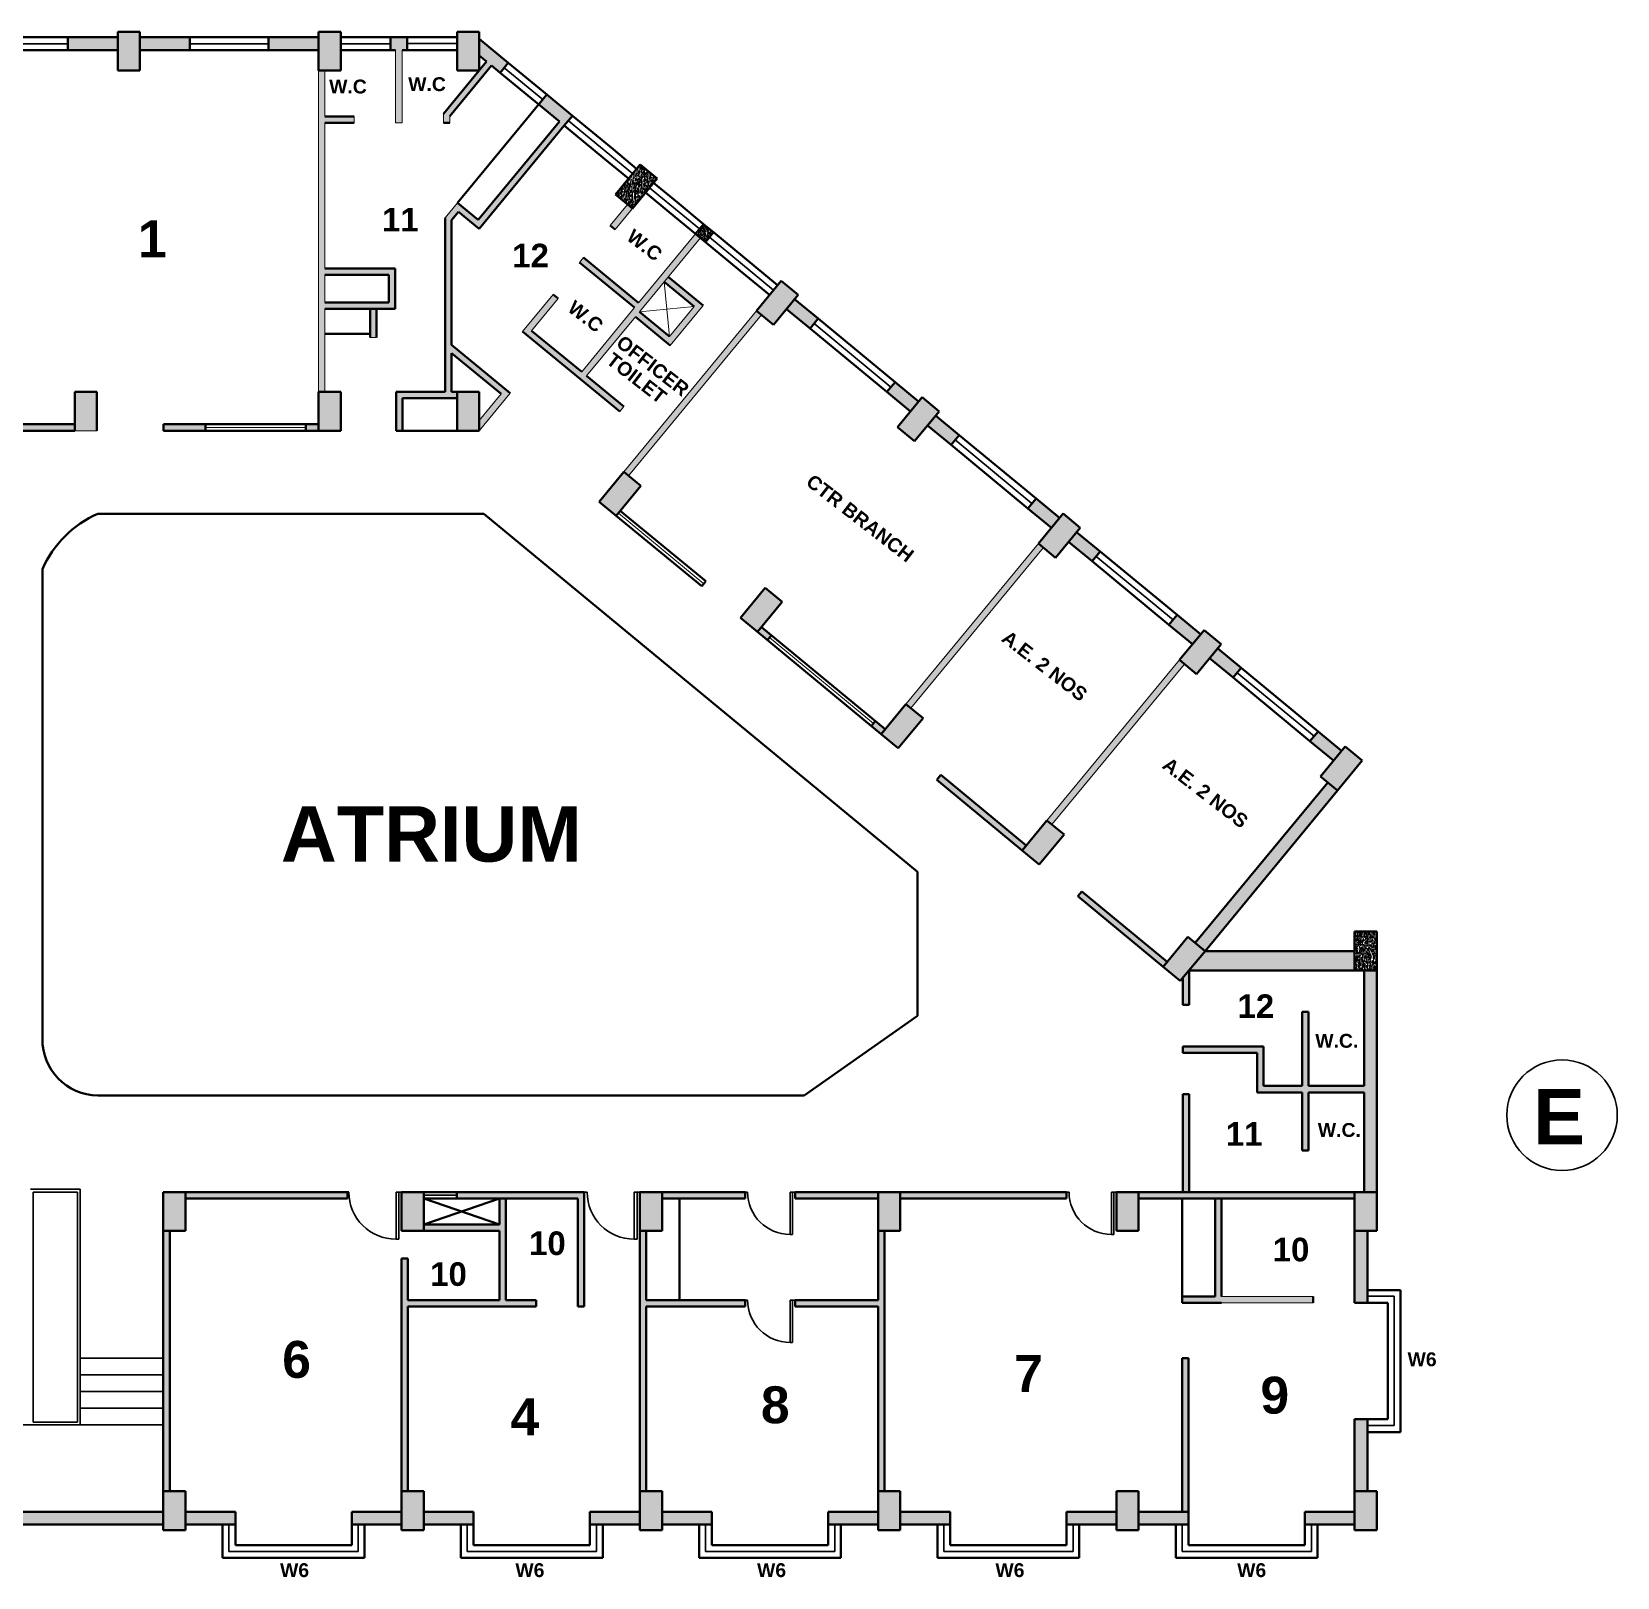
# Model space of a CAD drawing. Header units: inches. Extents: x 1352 to 5457, y 84 to 1168.
# Drawn here: x 2735.32 to 2763.93, y 274.47 to 302.36 of the extents above; entities that cross this region are included whole.
import ezdxf

# ---------------------------------------------------------------- set-up
doc = ezdxf.new("R2010")
doc.units = ezdxf.units.IN
doc.header["$MEASUREMENT"] = 0
doc.linetypes.add('DASHED2', pattern=[0.375, 0.25, -0.125])
for name, color, linetype, lineweight in [('col', 250, 'Continuous', 40), ('hatch', 250, 'DASHED2', 9), ('text', 250, 'Continuous', 30), ('wall', 7, 'Continuous', 40), ('win', 250, 'Continuous', 30)]:
    doc.layers.add(name, color=color, linetype=linetype, lineweight=lineweight)
doc.styles.get("Standard").update_dxf_attribs({"font": 'arialbd.ttf', "height": 1.5})
pattern_1 = [(50, (0, 0), (0.0717260183, -0.0062752135), [0.0075, -0.0825]), (355, (0, 0), (-0.0138751334, 0.0752192134), [0.006, -0.066]), (100.4514, (0.00598, -0.00052), (0.0578509382, 0.0689439542), [0.006374019, -0.0701142112]), (46.1842, (0, 0.02), (0.106724105, -0.0165519014), [0.01125, -0.12375]), (96.6356, (0.00889, 0.01862), (0.0934662706, 0.097411787), [0.009561029, -0.1051713]), (351.1842, (0, 0.02), (0.0934661945, 0.09741186), [0.009, -0.099]), (21, (0.01, 0.015), (0.0596907052, -0.0402618891), [0.0075, -0.0825]), (326, (0.01, 0.015), (0.0243315332, 0.0725150045), [0.006, -0.066]), (71.4514, (0.014974, 0.011645), (0.0840222629, 0.0322530497), [0.006374019, -0.0701142112]), (37.5, (0, 0), (0.00121598553, 0.03328938538), [0, -0.0652, 0, -0.067, 0, -0.06625]), (7.5, (0, 0), (0.02630695374, 0.0394411712), [0, -0.0382, 0, -0.0637, 0, -0.02525]), (327.5, (-0.0223, 0), (0.05338224362, -0.00225548717), [0, -0.025, 0, -0.078, 0, -0.1035]), (317.5, (-0.0323, 0), (0.0583186169, 0.0100104982), [0, -0.0325, 0, -0.0518, 0, -0.0735])]

# ---------------------------------------------------------------- blocks, each defined once
blk = doc.blocks.new('R')
at = {"layer": 'win'}
for p, q in [((13.196, 5.483), (13.246, 5.483)), ((14.096, 4.633), (14.096, 5.483)), ((14.196, 5.483), (14.096, 5.483)), ((14.146, 5.483), (14.146, 4.633)), ((14.096, 4.633), (14.146, 4.633)), ((14.146, 4.633), (14.096, 4.633))]:
    blk.add_line(p, q, dxfattribs=at)
blk.add_arc((14.096, 5.483), 0.85, 180, 270, dxfattribs=at)

msp = doc.modelspace()

# ---------------------------------------------------------------- hatches: boundary and pattern name
at = {"layer": 'wall', "linetype": 'ByBlock'}
h = msp.add_hatch(dxfattribs=at)
h.set_pattern_fill('AR-CONC', color=256, scale=0.01, style=0)
h.set_pattern_definition(pattern_1)
h.paths.add_polyline_path([(2724.992, 299.961), (2724.592, 299.961), (2724.592, 299.661), (2724.292, 299.661), (2724.292, 299.261), (2724.992, 299.261)])
h.paths.add_polyline_path([(2729.293, 299.961), (2728.893, 299.961), (2728.893, 299.261), (2729.293, 299.261)])
h.paths.add_polyline_path([(2733.292, 299.961), (2732.892, 299.961), (2732.892, 299.261), (2733.292, 299.261)])
h.paths.add_polyline_path([(2733.792, 302.361), (2733.392, 302.361), (2733.392, 301.661), (2733.792, 301.661)])
h.paths.add_polyline_path([(2733.792, 293.761), (2733.392, 293.761), (2733.392, 293.061), (2733.792, 293.061)])
h.paths.add_polyline_path([(2733.304, 293.461), (2732.604, 293.461), (2732.604, 293.061), (2733.304, 293.061)])
h.paths.add_polyline_path([(2724.992, 293.461), (2724.292, 293.461), (2724.292, 293.061), (2724.992, 293.061)])
h.paths.add_polyline_path([(2736.493, 295.861), (2736.093, 295.861), (2736.093, 295.161), (2736.493, 295.161)])
h.paths.add_polyline_path([(2737.27, 302.361), (2736.87, 302.361), (2736.87, 301.661), (2737.27, 301.661)])
h.paths.add_polyline_path([(2740.893, 302.36), (2740.493, 302.36), (2740.493, 301.66), (2740.893, 301.66)])
h.paths.add_polyline_path([(2743.393, 302.361), (2742.993, 302.361), (2742.993, 301.661), (2743.393, 301.661)])
h.paths.add_polyline_path([(2743.393, 295.861), (2742.993, 295.861), (2742.993, 295.161), (2743.393, 295.161)])
h.paths.add_polyline_path([(2740.893, 295.861), (2740.493, 295.861), (2740.493, 295.161), (2740.893, 295.161)])
h = msp.add_hatch(color=256, dxfattribs=at)
h.paths.add_polyline_path([(2759.592, 285.42), (2759.362, 285.42), (2759.362, 283.335), (2758.362, 283.335), (2758.362, 284.67), (2758.247, 284.67), (2758.247, 283.335), (2757.547, 283.335), (2757.547, 284.05), (2756.092, 284.05), (2756.092, 283.935), (2757.432, 283.935), (2757.432, 283.22), (2758.247, 283.22), (2758.247, 282.17), (2758.362, 282.17), (2758.362, 283.22), (2759.362, 283.22), (2759.362, 281.42), (2759.592, 281.42)])
h.paths.add_polyline_path([(2759.192, 285.77), (2756.492, 285.77), (2756.207, 285.425), (2756.207, 285.42), (2759.192, 285.42)])
h.paths.add_polyline_path([(2758.883, 288.668), (2758.706, 288.814), (2756.314, 285.917), (2756.492, 285.77)])
h.paths.add_polyline_path([(2756.207, 285.42), (2756.203, 285.42), (2756.092, 285.286), (2756.092, 284.8), (2756.207, 284.8)], flags=17)
h.paths.add_polyline_path([(2754.268, 286.847), (2754.195, 286.758), (2755.738, 285.485), (2755.811, 285.574)])
h.paths.add_polyline_path([(2756.119, 290.95), (2756.03, 291.023), (2753.638, 288.126), (2753.727, 288.053)])
h.paths.add_polyline_path([(2751.724, 288.948), (2751.65, 288.859), (2753.193, 287.586), (2753.266, 287.675)])
h.paths.add_polyline_path([(2758.533, 289.735), (2758.386, 289.558), (2758.81, 289.208), (2758.957, 289.385)])
h.paths.add_polyline_path([(2757.144, 290.881), (2756.72, 291.231), (2756.574, 291.054), (2756.998, 290.704)])
h.paths.add_polyline_path([(2753.574, 293.051), (2753.485, 293.124), (2751.093, 290.227), (2751.182, 290.153)])
h.paths.add_polyline_path([(2755.988, 291.836), (2755.841, 291.659), (2756.265, 291.308), (2756.412, 291.486)])
h.paths.add_polyline_path([(2754.175, 293.332), (2754.029, 293.155), (2754.453, 292.804), (2754.599, 292.982)])
h.paths.add_polyline_path([(2750.544, 289.922), (2750.47, 289.833), (2750.648, 289.687), (2750.721, 289.775)])
h.paths.add_polyline_path([(2748.489, 291.618), (2748.416, 291.529), (2748.593, 291.383), (2748.666, 291.472)])
h.paths.add_polyline_path([(2751.63, 295.433), (2751.484, 295.255), (2751.908, 294.905), (2752.054, 295.083)])
h.paths.add_polyline_path([(2753.443, 293.937), (2753.296, 293.759), (2753.72, 293.409), (2753.867, 293.587)])
h.paths.add_polyline_path([(2750.898, 296.037), (2750.751, 295.86), (2751.175, 295.51), (2751.322, 295.687)])
h.paths.add_polyline_path([(2749.085, 297.533), (2748.939, 297.356), (2749.363, 297.006), (2749.509, 297.183)])
h.paths.add_polyline_path([(2748.487, 297.249), (2748.398, 297.323), (2746.001, 294.419), (2746.09, 294.346)])
h.paths.add_polyline_path([(2747.385, 298.639), (2747.296, 298.712), (2746.27, 297.469), (2745.277, 298.285), (2745.204, 298.196), (2746.194, 297.382), (2745.242, 296.223), (2744.338, 296.966), (2744.816, 297.545), (2744.727, 297.618), (2744.176, 296.951), (2745.929, 295.51), (2746.002, 295.599), (2745.331, 296.15), (2746.213, 297.218), (2746.842, 296.701), (2747.434, 297.418), (2746.805, 297.936), (2746.731, 297.847), (2747.272, 297.403), (2746.827, 296.863), (2746.286, 297.307)])
h.paths.add_polyline_path([(2746.158, 299.171), (2746.07, 299.245), (2745.755, 298.863), (2745.844, 298.79)])
h.paths.add_polyline_path([(2745.075, 300.844), (2744.612, 301.226), (2744.466, 301.048), (2744.84, 300.739), (2743.376, 298.966), (2743.002, 299.274), (2742.778, 299.004), (2742.778, 295.861), (2741.893, 295.861), (2741.893, 295.161), (2742.008, 295.161), (2742.008, 295.746), (2742.993, 295.746), (2742.993, 295.861), (2742.893, 295.861), (2742.893, 296.561), (2743.791, 295.824), (2743.393, 295.342), (2743.393, 295.161), (2743.953, 295.839), (2742.893, 296.71), (2742.893, 298.963), (2743.017, 299.113), (2743.391, 298.804), (2744.929, 300.666)])
h.paths.add_polyline_path([(2743.393, 302.232), (2743.393, 301.934), (2743.527, 301.823), (2742.75, 300.882), (2742.75, 300.716), (2742.865, 300.716), (2742.865, 300.84), (2743.616, 301.75), (2743.772, 301.621), (2743.918, 301.799)])
h.paths.add_polyline_path([(2742, 302.03), (2742.093, 302.03), (2742.093, 302.261), (2741.793, 302.26), (2741.793, 302.03), (2741.885, 302.03), (2741.885, 300.716), (2742, 300.716)])
h.paths.add_polyline_path([(2741.135, 300.83), (2740.608, 300.83), (2740.608, 301.66), (2740.493, 301.66), (2740.493, 295.861), (2740.608, 295.861), (2740.608, 297.361), (2741.878, 297.361), (2741.878, 298.091), (2740.608, 298.091), (2740.608, 300.715), (2741.135, 300.715)])
h.paths.add_polyline_path([(2741.763, 297.976), (2741.763, 297.476), (2740.608, 297.476), (2740.608, 297.976)], flags=16)
h.paths.add_polyline_path([(2741.539, 297.361), (2741.424, 297.361), (2741.424, 296.841), (2741.539, 296.841)], flags=16)
h.paths.add_polyline_path([(2738.454, 295.276), (2737.693, 295.276), (2737.693, 295.161), (2738.454, 295.161)])
h.paths.add_polyline_path([(2740.493, 295.276), (2740.263, 295.276), (2740.263, 295.161), (2740.493, 295.161)])
h.paths.add_polyline_path([(2736.093, 295.276), (2733.792, 295.276), (2733.792, 299.261), (2733.677, 299.261), (2733.677, 294.661), (2733.792, 294.661), (2733.792, 295.161), (2736.093, 295.161)])
h.paths.add_polyline_path([(2733.792, 301.661), (2733.562, 301.661), (2733.562, 299.961), (2733.792, 299.961)])
h.paths.add_polyline_path([(2734.476, 302.261), (2733.792, 302.261), (2733.792, 302.031), (2734.476, 302.031)])
h.paths.add_polyline_path([(2736.87, 302.261), (2735.97, 302.261), (2735.97, 302.031), (2736.87, 302.031)])
h.paths.add_polyline_path([(2738.17, 302.261), (2737.27, 302.261), (2737.27, 302.031), (2738.17, 302.031)])
h.paths.add_polyline_path([(2740.493, 302.26), (2739.593, 302.26), (2739.593, 302.03), (2740.493, 302.03)])
h.paths.add_polyline_path([(2730.568, 299.491), (2729.293, 299.491), (2729.293, 299.261), (2730.568, 299.261)])
h.paths.add_polyline_path([(2732.892, 299.491), (2731.992, 299.491), (2731.992, 299.261), (2732.892, 299.261)])
h.paths.add_polyline_path([(2729.293, 299.261), (2729.178, 299.261), (2729.178, 293.176), (2725.892, 293.176), (2725.892, 293.061), (2732.604, 293.061), (2732.604, 293.176), (2729.293, 293.176)])
h.paths.add_polyline_path([(2728.893, 299.491), (2727.604, 299.491), (2727.604, 299.261), (2728.893, 299.261)])
h.paths.add_polyline_path([(2726.18, 299.491), (2724.992, 299.491), (2724.992, 299.261), (2726.18, 299.261)])
h = msp.add_hatch(dxfattribs=at)
h.set_pattern_fill('AR-CONC', color=256, scale=0.01, style=0)
h.set_pattern_definition(pattern_1)
h.paths.add_polyline_path([(2746.604, 299.711), (2746.296, 299.966), (2745.85, 299.426), (2746.158, 299.171)])
h = msp.add_hatch(dxfattribs=at)
h.set_pattern_fill('AR-CONC', color=256, scale=0.01, style=0)
h.set_pattern_definition(pattern_1)
h.paths.add_polyline_path([(2747.62, 298.743), (2747.443, 298.889), (2747.296, 298.712), (2747.474, 298.566)])
h = msp.add_hatch(dxfattribs=at)
h.set_pattern_fill('AR-CONC', color=256, scale=0.01, style=0)
h.set_pattern_definition(pattern_1)
h.paths.add_polyline_path([(2749.149, 297.611), (2748.841, 297.865), (2748.395, 297.325), (2748.703, 297.071)])
h.paths.add_polyline_path([(2751.694, 295.51), (2751.385, 295.764), (2750.94, 295.225), (2751.248, 294.97)])
h.paths.add_polyline_path([(2746.31, 294.165), (2746.001, 294.419), (2745.557, 293.878), (2745.866, 293.624)])
h.paths.add_polyline_path([(2748.86, 292.07), (2748.551, 292.324), (2748.107, 291.783), (2748.416, 291.529)])
h.paths.add_polyline_path([(2751.402, 289.972), (2751.093, 290.227), (2750.648, 289.687), (2750.956, 289.432)])
h.paths.add_polyline_path([(2754.239, 293.409), (2753.93, 293.664), (2753.485, 293.124), (2753.793, 292.869)])
h.paths.add_polyline_path([(2756.784, 291.308), (2756.475, 291.563), (2756.03, 291.023), (2756.338, 290.768)])
h.paths.add_polyline_path([(2759.329, 289.208), (2759.02, 289.462), (2758.575, 288.922), (2758.883, 288.668)])
h.paths.add_polyline_path([(2756.492, 285.77), (2756.183, 286.025), (2755.738, 285.485), (2756.046, 285.231)])
h.paths.add_polyline_path([(2753.947, 287.871), (2753.638, 288.126), (2753.193, 287.586), (2753.501, 287.331)])
h = msp.add_hatch(dxfattribs=at)
h.set_pattern_fill('AR-CONC', color=256, scale=0.01, style=0)
h.set_pattern_definition(pattern_1)
h.paths.add_polyline_path([(2759.592, 286.12), (2759.192, 286.12), (2759.192, 285.42), (2759.592, 285.42)])
for points in [[(2756.207, 283.185), (2756.092, 283.185), (2756.092, 281.42), (2756.207, 281.42)], [(2741.015, 281.42), (2740.99, 281.42), (2738.092, 281.42), (2738.092, 281.305), (2741.015, 281.305)], [(2742.107, 279.355), (2744.422, 279.355), (2744.422, 279.47), (2743.872, 279.47), (2743.872, 281.305), (2743.757, 281.305), (2743.757, 280.835), (2742.392, 280.835), (2742.392, 280.72), (2743.757, 280.72), (2743.757, 279.47), (2742.107, 279.47), (2742.107, 280.22), (2741.992, 280.22), (2741.992, 276.02), (2742.107, 276.02)], [(2745.287, 281.42), (2742.992, 281.42), (2742.992, 281.305), (2745.172, 281.305), (2745.172, 279.355), (2745.287, 279.355)], [(2748.192, 281.42), (2746.692, 281.42), (2746.692, 281.305), (2748.192, 281.305)], [(2750.592, 281.42), (2749.092, 281.42), (2749.092, 281.305), (2750.592, 281.305)], [(2753.992, 281.42), (2750.992, 281.42), (2750.992, 281.305), (2753.992, 281.305)], [(2759.192, 281.42), (2755.292, 281.42), (2755.292, 281.305), (2759.192, 281.305)], [(2756.792, 281.305), (2756.677, 281.305), (2756.677, 279.535), (2756.077, 279.535), (2756.077, 279.42), (2756.792, 279.42), (2758.442, 279.42), (2758.442, 279.535), (2756.792, 279.535)], [(2737.807, 280.72), (2737.692, 280.72), (2737.692, 276.02), (2737.807, 276.02)], [(2746.407, 280.72), (2746.292, 280.72), (2746.292, 276.02), (2746.407, 276.02), (2746.407, 279.355), (2748.192, 279.355), (2748.192, 279.47), (2746.407, 279.47)], [(2750.707, 280.72), (2750.592, 280.72), (2750.592, 279.47), (2749.092, 279.47), (2749.092, 279.355), (2750.592, 279.355), (2750.592, 276.02), (2750.707, 276.02)], [(2759.422, 280.72), (2759.192, 280.72), (2759.192, 279.42), (2759.422, 279.42)], [(2756.192, 278.42), (2756.077, 278.42), (2756.077, 275.65), (2756.192, 275.65)], [(2759.422, 277.32), (2759.192, 277.32), (2759.192, 276.02), (2759.422, 276.02)], [(2737.692, 275.65), (2733.792, 275.65), (2733.792, 275.42), (2737.692, 275.42)], [(2738.992, 275.65), (2738.092, 275.65), (2738.092, 275.42), (2738.992, 275.42)], [(2741.992, 275.65), (2741.092, 275.65), (2741.092, 275.42), (2741.992, 275.42)], [(2743.292, 275.65), (2742.392, 275.65), (2742.392, 275.42), (2743.292, 275.42)], [(2746.292, 275.65), (2745.392, 275.65), (2745.392, 275.42), (2746.292, 275.42)], [(2747.592, 275.65), (2746.692, 275.65), (2746.692, 275.42), (2747.592, 275.42)], [(2750.592, 275.65), (2749.692, 275.65), (2749.692, 275.42), (2750.592, 275.42)], [(2751.892, 275.65), (2750.992, 275.65), (2750.992, 275.42), (2751.892, 275.42)], [(2754.892, 275.65), (2753.992, 275.65), (2753.992, 275.42), (2754.892, 275.42)], [(2756.192, 275.65), (2755.292, 275.65), (2755.292, 275.42), (2756.192, 275.42)], [(2759.192, 275.65), (2758.292, 275.65), (2758.292, 275.42), (2759.192, 275.42)]]:
    msp.add_hatch(color=256, dxfattribs=at).paths.add_polyline_path(points)
h = msp.add_hatch(dxfattribs=at)
h.set_pattern_fill('AR-CONC', color=256, scale=0.01, style=0)
h.set_pattern_definition(pattern_1)
h.paths.add_polyline_path([(2738.092, 281.42), (2737.692, 281.42), (2737.692, 280.72), (2738.092, 280.72)])
h.paths.add_polyline_path([(2738.092, 276.02), (2737.692, 276.02), (2737.692, 275.32), (2738.092, 275.32)])
h.paths.add_polyline_path([(2742.392, 276.02), (2741.992, 276.02), (2741.992, 275.32), (2742.392, 275.32)])
h.paths.add_polyline_path([(2742.392, 281.42), (2741.992, 281.42), (2741.992, 280.72), (2742.392, 280.72)])
h.paths.add_polyline_path([(2746.692, 281.42), (2746.292, 281.42), (2746.292, 280.72), (2746.692, 280.72)])
h.paths.add_polyline_path([(2746.692, 276.02), (2746.292, 276.02), (2746.292, 275.32), (2746.692, 275.32)])
h.paths.add_polyline_path([(2750.992, 276.02), (2750.592, 276.02), (2750.592, 275.32), (2750.992, 275.32)])
h.paths.add_polyline_path([(2750.992, 281.42), (2750.592, 281.42), (2750.592, 280.72), (2750.992, 280.72)])
h.paths.add_polyline_path([(2755.292, 281.42), (2754.892, 281.42), (2754.892, 280.72), (2755.292, 280.72)])
h.paths.add_polyline_path([(2755.292, 276.02), (2754.892, 276.02), (2754.892, 275.32), (2755.292, 275.32)])
h = msp.add_hatch(dxfattribs=at)
h.set_pattern_fill('AR-CONC', color=256, scale=0.01, style=0)
h.set_pattern_definition(pattern_1)
h.paths.add_polyline_path([(2759.592, 276.02), (2759.192, 276.02), (2759.192, 275.32), (2759.592, 275.32)])
h.paths.add_polyline_path([(2759.592, 281.42), (2759.192, 281.42), (2759.192, 280.72), (2759.592, 280.72)])

# ---------------------------------------------------------------- linework, layer by layer
at = {"layer": 'col'}
for p, q in [((2736.87, 302.361), (2737.27, 302.361)), ((2736.87, 301.661), (2736.87, 302.361)), ((2737.27, 302.361), (2737.27, 301.661)), ((2740.493, 302.36), (2740.893, 302.36)), ((2740.493, 301.66), (2740.493, 302.36)), ((2740.893, 302.36), (2740.893, 301.66)), ((2742.993, 302.361), (2743.393, 302.361)), ((2742.993, 301.661), (2742.993, 302.361)), ((2743.393, 302.361), (2743.393, 301.661)), ((2736.87, 301.661), (2737.27, 301.661)), ((2736.87, 301.661), (2737.27, 301.661)), ((2740.493, 301.66), (2740.893, 301.66)), ((2742.75, 300.882), (2743.527, 301.823)), ((2742.865, 300.84), (2743.616, 301.75)), ((2742.993, 301.661), (2743.393, 301.661)), ((2743.772, 301.621), (2743.918, 301.799)), ((2743.002, 299.274), (2744.612, 301.226)), ((2744.929, 300.666), (2745.075, 300.844)), ((2743.376, 298.966), (2744.84, 300.739)), ((2743.391, 298.804), (2744.929, 300.666)), ((2745.85, 299.426), (2746.296, 299.966)), ((2746.296, 299.966), (2746.604, 299.711)), ((2746.604, 299.711), (2746.158, 299.171)), ((2745.85, 299.426), (2746.158, 299.171)), ((2742.893, 298.963), (2743.017, 299.113)), ((2742.778, 295.861), (2742.778, 299.004)), ((2742.893, 296.71), (2742.893, 298.963)), ((2740.608, 298.091), (2741.878, 298.091)), ((2740.608, 297.976), (2741.763, 297.976)), ((2741.763, 297.476), (2741.763, 297.976)), ((2741.878, 297.361), (2741.878, 298.091)), ((2748.395, 297.325), (2748.841, 297.865)), ((2749.149, 297.611), (2748.703, 297.071)), ((2748.841, 297.865), (2749.149, 297.611)), ((2740.608, 297.476), (2741.763, 297.476)), ((2740.608, 297.361), (2741.878, 297.361)), ((2741.424, 296.841), (2741.424, 297.361)), ((2741.539, 296.841), (2741.539, 297.361)), ((2748.395, 297.325), (2748.703, 297.071)), ((2740.608, 296.911), (2741.424, 296.911)), ((2742.893, 295.861), (2742.893, 296.561)), ((2736.093, 295.861), (2736.493, 295.861)), ((2736.093, 295.161), (2736.093, 295.861)), ((2736.493, 295.861), (2736.493, 295.161)), ((2740.493, 295.861), (2740.893, 295.861)), ((2740.493, 295.161), (2740.493, 295.861)), ((2740.893, 295.861), (2740.893, 295.161)), ((2741.893, 295.861), (2742.778, 295.861)), ((2741.893, 295.861), (2741.893, 295.161)), ((2742.008, 295.746), (2742.993, 295.746)), ((2742.008, 295.746), (2742.008, 295.161)), ((2742.893, 295.861), (2743.393, 295.861)), ((2742.993, 295.161), (2742.993, 295.861)), ((2743.393, 295.861), (2743.393, 295.161)), ((2750.94, 295.225), (2751.385, 295.764)), ((2751.385, 295.764), (2751.694, 295.51)), ((2751.694, 295.51), (2751.248, 294.97)), ((2733.792, 295.276), (2736.093, 295.276)), ((2733.792, 295.161), (2736.093, 295.161)), ((2737.693, 295.276), (2737.693, 295.161)), ((2738.454, 295.276), (2738.454, 295.161)), ((2740.263, 295.161), (2740.263, 295.276)), ((2740.493, 295.161), (2740.893, 295.161)), ((2742.993, 295.161), (2743.393, 295.161)), ((2750.94, 295.225), (2751.248, 294.97)), ((2746.001, 294.419), (2745.557, 293.878)), ((2745.866, 293.624), (2746.31, 294.165)), ((2746.001, 294.419), (2746.31, 294.165)), ((2745.557, 293.878), (2745.866, 293.624)), ((2753.485, 293.124), (2753.93, 293.664)), ((2753.93, 293.664), (2754.239, 293.409)), ((2754.239, 293.409), (2753.793, 292.869)), ((2753.485, 293.124), (2753.793, 292.869)), ((2747.484, 292.444), (2747.411, 292.355)), ((2748.551, 292.324), (2748.107, 291.783)), ((2748.551, 292.324), (2748.86, 292.07)), ((2748.416, 291.529), (2748.86, 292.07)), ((2748.107, 291.783), (2748.416, 291.529)), ((2748.593, 291.383), (2748.666, 291.472)), ((2756.03, 291.023), (2756.475, 291.563)), ((2756.784, 291.308), (2756.338, 290.768)), ((2756.475, 291.563), (2756.784, 291.308)), ((2756.03, 291.023), (2756.338, 290.768)), ((2750.648, 289.687), (2751.093, 290.227)), ((2751.093, 290.227), (2751.402, 289.972)), ((2750.47, 289.833), (2750.544, 289.922)), ((2751.402, 289.972), (2750.956, 289.432)), ((2750.648, 289.687), (2750.956, 289.432)), ((2750.648, 289.687), (2750.956, 289.432)), ((2758.575, 288.922), (2759.02, 289.462)), ((2759.02, 289.462), (2759.329, 289.208)), ((2759.329, 289.208), (2758.883, 288.668)), ((2751.724, 288.948), (2751.65, 288.859)), ((2758.575, 288.922), (2758.883, 288.668)), ((2753.193, 287.586), (2753.638, 288.126)), ((2753.947, 287.871), (2753.501, 287.331)), ((2753.638, 288.126), (2753.947, 287.871)), ((2753.193, 287.586), (2753.501, 287.331)), ((2753.193, 287.586), (2753.501, 287.331)), ((2754.268, 286.847), (2754.195, 286.758)), ((2755.738, 285.485), (2756.183, 286.025)), ((2756.183, 286.025), (2756.492, 285.77)), ((2759.192, 286.12), (2759.592, 286.12)), ((2759.192, 285.42), (2759.192, 286.12)), ((2759.592, 286.12), (2759.592, 285.42)), ((2756.046, 285.231), (2756.492, 285.77)), ((2755.738, 285.485), (2756.046, 285.231)), ((2755.738, 285.485), (2756.046, 285.231)), ((2759.192, 285.42), (2759.592, 285.42)), ((2737.692, 281.42), (2738.092, 281.42)), ((2737.692, 280.72), (2737.692, 281.42)), ((2738.092, 281.42), (2738.092, 280.72)), ((2741.992, 281.42), (2742.392, 281.42)), ((2741.992, 280.72), (2741.992, 281.42)), ((2742.392, 281.42), (2742.392, 280.72)), ((2746.292, 281.42), (2746.692, 281.42)), ((2746.292, 280.72), (2746.292, 281.42)), ((2746.692, 281.42), (2746.692, 280.72)), ((2750.592, 281.42), (2750.992, 281.42)), ((2750.592, 280.72), (2750.592, 281.42)), ((2750.992, 281.42), (2750.992, 280.72)), ((2753.992, 281.305), (2753.992, 281.42)), ((2754.892, 281.42), (2755.292, 281.42)), ((2754.892, 280.72), (2754.892, 281.42)), ((2755.292, 281.42), (2755.292, 280.72)), ((2759.192, 281.42), (2759.592, 281.42)), ((2759.192, 280.72), (2759.192, 281.42)), ((2759.592, 281.42), (2759.592, 280.72)), ((2737.692, 280.72), (2738.092, 280.72)), ((2741.992, 280.72), (2742.392, 280.72)), ((2746.292, 280.72), (2746.692, 280.72)), ((2750.592, 280.72), (2750.992, 280.72)), ((2754.892, 280.72), (2755.292, 280.72)), ((2759.192, 280.72), (2759.592, 280.72)), ((2737.692, 276.02), (2738.092, 276.02)), ((2737.692, 275.32), (2737.692, 276.02)), ((2738.092, 276.02), (2738.092, 275.32)), ((2741.992, 276.02), (2742.392, 276.02)), ((2741.992, 275.32), (2741.992, 276.02)), ((2742.392, 276.02), (2742.392, 275.32)), ((2746.292, 276.02), (2746.692, 276.02)), ((2746.292, 275.32), (2746.292, 276.02)), ((2746.692, 276.02), (2746.692, 275.32)), ((2750.592, 276.02), (2750.992, 276.02)), ((2750.592, 275.32), (2750.592, 276.02)), ((2750.992, 276.02), (2750.992, 275.32)), ((2754.892, 276.02), (2755.292, 276.02)), ((2754.892, 275.32), (2754.892, 276.02)), ((2755.292, 276.02), (2755.292, 275.32)), ((2759.192, 276.02), (2759.592, 276.02)), ((2759.192, 275.32), (2759.192, 276.02)), ((2759.592, 276.02), (2759.592, 275.32)), ((2737.692, 275.32), (2738.092, 275.32)), ((2741.992, 275.32), (2742.392, 275.32)), ((2746.292, 275.32), (2746.692, 275.32)), ((2750.592, 275.32), (2750.992, 275.32)), ((2754.892, 275.32), (2755.292, 275.32)), ((2759.192, 275.32), (2759.592, 275.32))]:
    msp.add_line(p, q, dxfattribs=at)
at = {"layer": 'hatch', "linetype": 'ByBlock'}
for p, q in [((2741.885, 302.03), (2741.885, 300.716)), ((2742, 302.03), (2742, 300.716)), ((2740.493, 301.66), (2740.493, 295.861)), ((2740.608, 301.66), (2740.608, 300.83)), ((2741.135, 300.83), (2741.135, 300.715)), ((2742.75, 300.882), (2742.75, 300.716)), ((2742.865, 300.84), (2742.865, 300.716)), ((2740.608, 300.715), (2740.608, 298.091)), ((2741.885, 300.716), (2742, 300.716)), ((2742.778, 299.004), (2743.002, 299.274)), ((2745.755, 298.863), (2746.07, 299.245)), ((2745.844, 298.79), (2746.158, 299.171)), ((2746.27, 297.469), (2747.296, 298.712)), ((2746.286, 297.307), (2747.385, 298.639)), ((2745.204, 298.196), (2745.277, 298.285)), ((2740.608, 297.976), (2740.608, 297.476)), ((2744.176, 296.951), (2744.727, 297.618)), ((2746.827, 296.863), (2746.731, 297.847)), ((2740.608, 297.361), (2740.608, 295.861)), ((2744.338, 296.966), (2744.816, 297.545)), ((2745.242, 296.223), (2746.194, 297.382)), ((2746.001, 294.419), (2748.398, 297.323)), ((2746.286, 297.307), (2747.272, 297.403)), ((2746.827, 296.863), (2747.272, 297.403)), ((2746.842, 296.701), (2747.434, 297.418)), ((2745.331, 296.15), (2746.213, 297.218)), ((2746.09, 294.346), (2748.487, 297.249)), ((2741.424, 296.841), (2741.539, 296.841)), ((2743.393, 295.161), (2743.953, 295.839)), ((2743.393, 295.342), (2743.791, 295.824)), ((2745.929, 295.51), (2746.002, 295.599)), ((2736.093, 295.161), (2736.493, 295.161)), ((2738.454, 295.219), (2740.263, 295.219)), ((2747.448, 292.399), (2745.905, 293.672)), ((2751.093, 290.227), (2753.485, 293.124)), ((2751.182, 290.153), (2753.574, 293.051)), ((2748.63, 291.427), (2750.507, 289.878)), ((2753.638, 288.126), (2756.03, 291.023)), ((2753.727, 288.053), (2756.119, 290.95)), ((2756.792, 279.535), (2758.442, 279.535)), ((2756.792, 279.42), (2758.442, 279.42))]:
    msp.add_line(p, q, dxfattribs=at)
at = {"layer": 'text'}
msp.add_circle((2762.935, 282.807), 0.997, dxfattribs=at)
at = {"layer": 'wall', "linetype": 'Continuous'}
for p, q in [((2734.476, 302.261), (2735.97, 302.261)), ((2735.97, 302.031), (2735.97, 302.261)), ((2736.87, 302.261), (2735.97, 302.261)), ((2738.17, 302.261), (2737.27, 302.261)), ((2738.17, 302.261), (2738.17, 302.031)), ((2738.17, 302.261), (2739.593, 302.261)), ((2739.593, 302.03), (2739.593, 302.26)), ((2740.493, 302.26), (2739.593, 302.26)), ((2740.893, 302.26), (2741.793, 302.26)), ((2741.793, 302.26), (2742.093, 302.261)), ((2741.793, 302.26), (2741.793, 302.03)), ((2742.093, 302.031), (2742.093, 302.261)), ((2742.093, 302.261), (2742.993, 302.261)), ((2743.393, 302.232), (2743.918, 301.799)), ((2734.476, 302.031), (2735.97, 302.031)), ((2736.87, 302.031), (2735.97, 302.031)), ((2738.17, 302.031), (2737.27, 302.031)), ((2738.17, 302.031), (2739.593, 302.03)), ((2740.493, 302.03), (2739.593, 302.03)), ((2740.894, 302.03), (2741.793, 302.03)), ((2741.793, 302.03), (2741.885, 302.03)), ((2742, 302.03), (2742.093, 302.03)), ((2742.093, 302.031), (2742.994, 302.031)), ((2743.393, 301.934), (2743.527, 301.823)), ((2743.616, 301.75), (2743.772, 301.621)), ((2743.772, 301.621), (2744.466, 301.048)), ((2743.918, 301.799), (2744.612, 301.226)), ((2744.84, 300.739), (2744.466, 301.048)), ((2745.075, 300.844), (2744.612, 301.226)), ((2740.608, 300.83), (2741.135, 300.83)), ((2745.075, 300.844), (2745.808, 300.239)), ((2740.608, 300.715), (2741.135, 300.715)), ((2742.75, 300.716), (2742.865, 300.716)), ((2744.929, 300.666), (2745.661, 300.062)), ((2746.232, 299.889), (2745.808, 300.239)), ((2745.661, 300.062), (2746.085, 299.711)), ((2746.965, 299.284), (2746.54, 299.634)), ((2746.818, 299.107), (2746.394, 299.457)), ((2743.376, 298.966), (2743.002, 299.274)), ((2743.391, 298.804), (2743.017, 299.113)), ((2746.818, 299.107), (2747.296, 298.712)), ((2746.965, 299.284), (2747.443, 298.889)), ((2745.844, 298.79), (2745.754, 298.864)), ((2747.296, 298.712), (2747.443, 298.889)), ((2747.443, 298.889), (2747.62, 298.743)), ((2747.474, 298.566), (2747.62, 298.743)), ((2747.62, 298.743), (2748.353, 298.138)), ((2747.296, 298.712), (2747.474, 298.566)), ((2747.474, 298.566), (2748.206, 297.961)), ((2746.194, 297.382), (2745.204, 298.196)), ((2746.27, 297.469), (2745.277, 298.285)), ((2747.434, 297.418), (2746.803, 297.937)), ((2748.206, 297.961), (2748.63, 297.611)), ((2748.777, 297.788), (2748.353, 298.138)), ((2744.816, 297.545), (2744.727, 297.618)), ((2747.272, 297.403), (2746.73, 297.848)), ((2749.363, 297.006), (2748.939, 297.356)), ((2749.509, 297.183), (2749.085, 297.533)), ((2746.121, 297.293), (2746.121, 297.294)), ((2746.842, 296.701), (2746.213, 297.218)), ((2746.827, 296.863), (2746.286, 297.307)), ((2749.363, 297.006), (2749.509, 297.183)), ((2749.509, 297.183), (2750.898, 296.037)), ((2745.929, 295.51), (2744.176, 296.951)), ((2745.242, 296.223), (2744.338, 296.966)), ((2749.363, 297.006), (2750.751, 295.86)), ((2743.953, 295.839), (2742.893, 296.71)), ((2743.791, 295.824), (2742.893, 296.561)), ((2746.002, 295.599), (2745.331, 296.15)), ((2750.751, 295.86), (2750.898, 296.037)), ((2751.322, 295.687), (2750.898, 296.037)), ((2750.751, 295.86), (2751.175, 295.51)), ((2752.054, 295.083), (2751.63, 295.433)), ((2740.493, 295.276), (2737.693, 295.276)), ((2740.493, 295.161), (2737.693, 295.161)), ((2743.393, 295.161), (2741.893, 295.161)), ((2751.908, 294.905), (2751.484, 295.255)), ((2751.908, 294.905), (2752.054, 295.083)), ((2752.054, 295.083), (2753.443, 293.937)), ((2751.908, 294.905), (2753.296, 293.759)), ((2753.296, 293.759), (2753.443, 293.937)), ((2753.867, 293.587), (2753.443, 293.937)), ((2743.476, 293.661), (2736.509, 293.661)), ((2743.476, 293.661), (2751.301, 287.202)), ((2747.411, 292.355), (2745.866, 293.624)), ((2747.484, 292.444), (2745.939, 293.713)), ((2753.296, 293.759), (2753.72, 293.409)), ((2754.599, 292.982), (2754.175, 293.332)), ((2754.453, 292.804), (2754.029, 293.155)), ((2754.453, 292.804), (2754.599, 292.982)), ((2754.453, 292.804), (2755.841, 291.659)), ((2754.599, 292.982), (2755.988, 291.836)), ((2735.509, 292.661), (2735.509, 284.161)), ((2748.489, 291.618), (2750.721, 289.775)), ((2755.841, 291.659), (2755.988, 291.836)), ((2755.841, 291.659), (2756.265, 291.308)), ((2756.412, 291.486), (2755.988, 291.836)), ((2748.416, 291.529), (2750.648, 289.687)), ((2756.998, 290.704), (2756.574, 291.054)), ((2757.144, 290.881), (2756.72, 291.231)), ((2756.998, 290.704), (2757.144, 290.881)), ((2757.144, 290.881), (2758.533, 289.735)), ((2756.998, 290.704), (2758.386, 289.558)), ((2758.386, 289.558), (2758.533, 289.735)), ((2758.957, 289.385), (2758.533, 289.735)), ((2758.386, 289.558), (2758.81, 289.208)), ((2751.65, 288.859), (2753.193, 287.586)), ((2751.724, 288.948), (2753.266, 287.675)), ((2758.706, 288.814), (2756.314, 285.917)), ((2758.883, 288.668), (2756.492, 285.77)), ((2751.301, 287.202), (2751.301, 284.602)), ((2754.195, 286.758), (2755.738, 285.485)), ((2754.268, 286.847), (2755.811, 285.574)), ((2759.192, 285.77), (2756.492, 285.77)), ((2759.192, 285.42), (2756.203, 285.42)), ((2756.207, 284.8), (2756.207, 285.425)), ((2759.362, 283.335), (2759.362, 285.42)), ((2759.592, 281.42), (2759.592, 285.42)), ((2756.092, 284.8), (2756.092, 285.286)), ((2756.092, 284.8), (2756.207, 284.8)), ((2749.258, 283.161), (2751.301, 284.602)), ((2758.247, 283.335), (2758.247, 284.67)), ((2758.362, 284.67), (2758.247, 284.67)), ((2758.362, 283.335), (2758.362, 284.67)), ((2756.092, 284.05), (2757.547, 284.05)), ((2756.092, 283.935), (2756.092, 284.05)), ((2756.092, 283.935), (2757.432, 283.935)), ((2757.432, 283.22), (2757.432, 283.935)), ((2757.547, 283.335), (2757.547, 284.05)), ((2757.547, 283.335), (2758.247, 283.335)), ((2758.362, 283.335), (2759.362, 283.335)), ((2749.258, 283.161), (2736.509, 283.161)), ((2756.092, 283.185), (2756.207, 283.185)), ((2756.092, 281.42), (2756.092, 283.185)), ((2756.207, 281.42), (2756.207, 283.185)), ((2757.432, 283.22), (2758.247, 283.22)), ((2758.247, 282.17), (2758.247, 283.22)), ((2758.362, 283.22), (2759.362, 283.22)), ((2758.362, 282.17), (2758.362, 283.22)), ((2759.362, 281.42), (2759.362, 283.22)), ((2758.247, 282.17), (2758.362, 282.17)), ((2738.092, 281.42), (2741.04, 281.42)), ((2738.092, 281.305), (2741.015, 281.305)), ((2742.392, 280.835), (2743.757, 281.305)), ((2743.757, 280.835), (2742.392, 281.305)), ((2742.992, 281.42), (2742.992, 281.305)), ((2742.992, 281.42), (2745.287, 281.42)), ((2742.992, 281.305), (2745.172, 281.305)), ((2743.757, 280.835), (2743.757, 281.305)), ((2743.872, 279.47), (2743.872, 281.305)), ((2745.172, 279.355), (2745.172, 281.305)), ((2745.287, 279.355), (2745.287, 281.42)), ((2746.692, 281.42), (2748.192, 281.42)), ((2746.692, 281.305), (2748.192, 281.305)), ((2747.007, 281.305), (2747.007, 279.47)), ((2748.192, 281.42), (2748.192, 281.305)), ((2749.092, 281.42), (2750.592, 281.42)), ((2749.092, 281.42), (2749.092, 281.305)), ((2749.092, 281.305), (2750.592, 281.305)), ((2750.992, 281.42), (2753.992, 281.42)), ((2750.992, 281.305), (2753.992, 281.305)), ((2755.292, 281.42), (2759.192, 281.42)), ((2755.292, 281.305), (2759.192, 281.305)), ((2756.077, 279.42), (2756.077, 281.305)), ((2756.677, 279.535), (2756.677, 281.305)), ((2756.792, 279.535), (2756.792, 281.305)), ((2737.692, 280.72), (2737.692, 276.02)), ((2737.807, 280.72), (2737.807, 276.02)), ((2742.392, 280.835), (2743.757, 280.835)), ((2742.392, 280.72), (2743.757, 280.72)), ((2743.757, 279.47), (2743.757, 280.72)), ((2746.292, 280.72), (2746.292, 276.02)), ((2746.407, 280.72), (2746.407, 279.47)), ((2750.592, 279.47), (2750.592, 280.72)), ((2750.707, 276.02), (2750.707, 280.72)), ((2759.192, 279.42), (2759.192, 280.72)), ((2759.422, 279.42), (2759.422, 280.72)), ((2741.992, 276.02), (2741.992, 280.22)), ((2741.992, 280.22), (2742.107, 280.22)), ((2742.107, 279.47), (2742.107, 280.22)), ((2742.107, 279.47), (2743.757, 279.47)), ((2742.107, 276.02), (2742.107, 279.355)), ((2742.107, 279.355), (2744.422, 279.355)), ((2743.872, 279.47), (2744.422, 279.47)), ((2744.422, 279.355), (2744.422, 279.47)), ((2745.172, 279.355), (2745.287, 279.355)), ((2745.172, 279.355), (2745.287, 279.355)), ((2746.407, 279.47), (2748.192, 279.47)), ((2746.407, 279.355), (2748.192, 279.355)), ((2746.407, 279.355), (2746.407, 276.02)), ((2748.192, 279.47), (2748.192, 279.355)), ((2749.092, 279.47), (2750.592, 279.47)), ((2749.092, 279.47), (2749.092, 279.355)), ((2749.092, 279.355), (2750.592, 279.355)), ((2750.592, 276.02), (2750.592, 279.355)), ((2756.077, 279.535), (2756.677, 279.535)), ((2756.077, 279.42), (2756.792, 279.42)), ((2758.442, 279.42), (2758.442, 279.535)), ((2756.077, 278.42), (2756.192, 278.42)), ((2756.077, 275.65), (2756.077, 278.42)), ((2756.192, 275.65), (2756.192, 278.42)), ((2759.192, 276.02), (2759.192, 277.32)), ((2759.422, 276.02), (2759.422, 277.32)), ((2733.792, 275.65), (2737.692, 275.65)), ((2738.092, 275.65), (2738.992, 275.65)), ((2741.092, 275.65), (2741.992, 275.65)), ((2742.392, 275.65), (2743.292, 275.65)), ((2745.392, 275.65), (2746.292, 275.65)), ((2746.692, 275.65), (2747.592, 275.65)), ((2749.692, 275.65), (2750.592, 275.65)), ((2750.992, 275.65), (2751.892, 275.65)), ((2753.992, 275.65), (2754.892, 275.65)), ((2755.292, 275.65), (2756.192, 275.65)), ((2758.292, 275.65), (2759.192, 275.65)), ((2733.792, 275.42), (2737.692, 275.42)), ((2738.092, 275.42), (2738.992, 275.42)), ((2741.092, 275.42), (2741.992, 275.42)), ((2742.392, 275.42), (2743.292, 275.42)), ((2745.392, 275.42), (2746.292, 275.42)), ((2746.692, 275.42), (2747.592, 275.42)), ((2749.692, 275.42), (2750.592, 275.42)), ((2750.992, 275.42), (2751.892, 275.42)), ((2753.992, 275.42), (2754.892, 275.42)), ((2755.292, 275.42), (2756.192, 275.42)), ((2758.292, 275.42), (2759.192, 275.42))]:
    msp.add_line(p, q, dxfattribs=at)
at = {"layer": 'wall', "linetype": 'ByBlock'}
msp.add_line((2741.015, 281.305), (2741.015, 281.42), dxfattribs=at)
at = {"layer": 'wall'}
for p, q in [((2742.992, 281.42), (2742.392, 281.42)), ((2742.992, 281.305), (2742.392, 281.305)), ((2759.422, 279.65), (2760.022, 279.65)), ((2760.022, 277.09), (2760.022, 279.65)), ((2759.192, 279.42), (2759.792, 279.42)), ((2759.792, 277.32), (2759.792, 279.42)), ((2759.192, 277.32), (2759.792, 277.32)), ((2759.422, 277.09), (2760.022, 277.09)), ((2738.992, 275.65), (2738.992, 275.05)), ((2741.092, 275.65), (2741.092, 275.05)), ((2743.292, 275.65), (2743.292, 275.05)), ((2745.392, 275.65), (2745.392, 275.05)), ((2747.592, 275.65), (2747.592, 275.05)), ((2749.692, 275.65), (2749.692, 275.05)), ((2751.892, 275.65), (2751.892, 275.05)), ((2753.992, 275.65), (2753.992, 275.05)), ((2756.192, 275.65), (2756.192, 275.05)), ((2758.292, 275.65), (2758.292, 275.05)), ((2738.762, 275.42), (2738.762, 274.82)), ((2741.322, 275.42), (2741.322, 274.82)), ((2743.062, 275.42), (2743.062, 274.82)), ((2745.622, 275.42), (2745.622, 274.82)), ((2747.362, 275.42), (2747.362, 274.82)), ((2749.922, 275.42), (2749.922, 274.82)), ((2751.662, 275.42), (2751.662, 274.82)), ((2754.222, 275.42), (2754.222, 274.82)), ((2755.962, 275.42), (2755.962, 274.82)), ((2758.522, 275.42), (2758.522, 274.82)), ((2738.992, 275.05), (2741.092, 275.05)), ((2743.292, 275.05), (2745.392, 275.05)), ((2747.592, 275.05), (2749.692, 275.05)), ((2751.892, 275.05), (2753.992, 275.05)), ((2756.192, 275.05), (2758.292, 275.05)), ((2738.762, 274.82), (2741.322, 274.82)), ((2743.062, 274.82), (2745.622, 274.82)), ((2747.362, 274.82), (2749.922, 274.82)), ((2751.662, 274.82), (2754.222, 274.82)), ((2755.962, 274.82), (2758.522, 274.82))]:
    msp.add_line(p, q, dxfattribs=at)
at = {"layer": 'wall', "linetype": 'Continuous'}
for centre, radius, start, end in [((2737.308, 291.862), 1.969, 113.9562, 156.0438), ((2736.522, 284.175), 1.013, 179.2542, 269.2542)]:
    msp.add_arc(centre, radius, start, end, dxfattribs=at)
at = {"layer": 'win'}
for p, q in [((2734.476, 302.144), (2735.97, 302.145)), ((2738.17, 302.144), (2739.593, 302.145)), ((2740.894, 302.145), (2741.793, 302.145)), ((2742.093, 302.146), (2742.994, 302.146)), ((2743.845, 301.71), (2744.539, 301.137)), ((2745.002, 300.755), (2746.159, 299.8)), ((2746.467, 299.545), (2747.369, 298.801)), ((2747.547, 298.654), (2748.704, 297.699)), ((2749.436, 297.095), (2750.824, 295.949)), ((2751.981, 294.994), (2753.369, 293.848)), ((2754.526, 292.893), (2755.914, 291.747)), ((2757.071, 290.792), (2758.459, 289.646)), ((2735.292, 281.47), (2736.192, 281.47)), ((2735.342, 281.42), (2735.342, 277.27)), ((2735.342, 281.42), (2736.142, 281.42)), ((2736.142, 281.42), (2736.142, 277.27)), ((2736.192, 281.47), (2736.192, 277.22)), ((2742.992, 281.363), (2742.392, 281.363)), ((2759.907, 279.539), (2759.422, 279.539)), ((2759.907, 277.205), (2759.907, 279.539)), ((2736.192, 278.42), (2737.692, 278.42)), ((2736.192, 278.12), (2737.692, 278.12)), ((2736.192, 277.82), (2737.692, 277.82)), ((2736.192, 277.52), (2737.692, 277.52)), ((2733.792, 277.22), (2737.692, 277.22)), ((2735.342, 277.27), (2736.142, 277.27)), ((2736.192, 277.22), (2737.692, 277.22)), ((2759.422, 277.205), (2759.907, 277.205)), ((2738.877, 275.42), (2738.877, 274.935)), ((2741.211, 274.935), (2741.211, 275.42)), ((2743.177, 275.42), (2743.177, 274.935)), ((2745.511, 274.935), (2745.511, 275.42)), ((2747.477, 275.42), (2747.477, 274.935)), ((2749.811, 274.935), (2749.811, 275.42)), ((2751.777, 275.42), (2751.777, 274.935)), ((2754.111, 274.935), (2754.111, 275.42)), ((2756.077, 275.42), (2756.077, 274.935)), ((2758.411, 274.935), (2758.411, 275.42)), ((2738.877, 274.935), (2741.211, 274.935)), ((2743.177, 274.935), (2745.511, 274.935)), ((2747.477, 274.935), (2749.811, 274.935)), ((2751.777, 274.935), (2754.111, 274.935)), ((2756.077, 274.935), (2758.411, 274.935))]:
    msp.add_line(p, q, dxfattribs=at)

# ---------------------------------------------------------------- block references
for p, xscale, yscale, zscale in [((2727.774, 275.929), 1.001545327481324, 1.001545327481288, 1.001545327481288), ((2732.074, 275.929), 1.001545327481324, 1.001545327481288, 1.001545327481288), ((2736.316, 276.486), 0.9000000000000057, 0.8999999999999986, 0.8999999999999986), ((2742.116, 276.486), 0.9000000000000057, 0.8999999999999986, 0.8999999999999986), ((2736.316, 274.536), 0.9000000000000057, 0.8999999999999986, 0.8999999999999986)]:
    msp.add_blockref('R', p, dxfattribs=dict(at, xscale=xscale, yscale=yscale, zscale=zscale))

# ---------------------------------------------------------------- texts
at = {"layer": 'text'}
for s, height, p in [('W.C', 0.25, (2740.685, 301.247)), ('W.C', 0.25, (2742.112, 301.29)), ('11', 0.4258, (2741.638, 298.756)), ('1', 0.666, (2737.234, 298.29)), ('12', 0.4258, (2743.989, 298.109)), ('ATRIUM', 1, (2739.814, 287.384)), ('12', 0.4258, (2757.078, 284.562)), ('W.C. ', 0.25, (2758.482, 284.025)), ('E', 1, (2762.416, 282.281)), ('11', 0.4258, (2756.866, 282.256)), ('W.C. ', 0.25, (2758.528, 282.416)), ('10', 0.4258, (2744.293, 280.284)), ('10', 0.4258, (2757.713, 280.17)), ('10', 0.4258, (2742.508, 279.727)), ('6', 0.666, (2739.838, 278.067)), ('7', 0.666, (2753.048, 277.815)), ('W6', 0.25, (2760.147, 278.277)), ('8', 0.666, (2748.477, 277.248)), ('9', 0.666, (2757.492, 277.422)), ('4', 0.666, (2743.957, 277.029)), ('W6', 0.25, (2739.799, 274.472)), ('W6', 0.25, (2744.046, 274.472)), ('W6', 0.25, (2748.407, 274.472)), ('W6', 0.25, (2752.709, 274.472)), ('W6', 0.25, (2757.072, 274.472))]:
    msp.add_text(s, height=height, dxfattribs=at).set_placement(p)
for s, p in [('W.C', (2746.033, 298.619)), ('W.C', (2744.969, 297.332)), ('OFFICER', (2745.844, 296.704)), ('TOILET', (2745.667, 296.391)), ('CTR BRANCH', (2749.271, 294.195)), ('A.E. 2 NOS', (2752.8, 291.376)), ('A.E. 2 NOS', (2755.701, 289.087))]:
    msp.add_text(s, height=0.25, rotation=322.2657, dxfattribs=at).set_placement(p)

doc.saveas('drawing.dxf')
